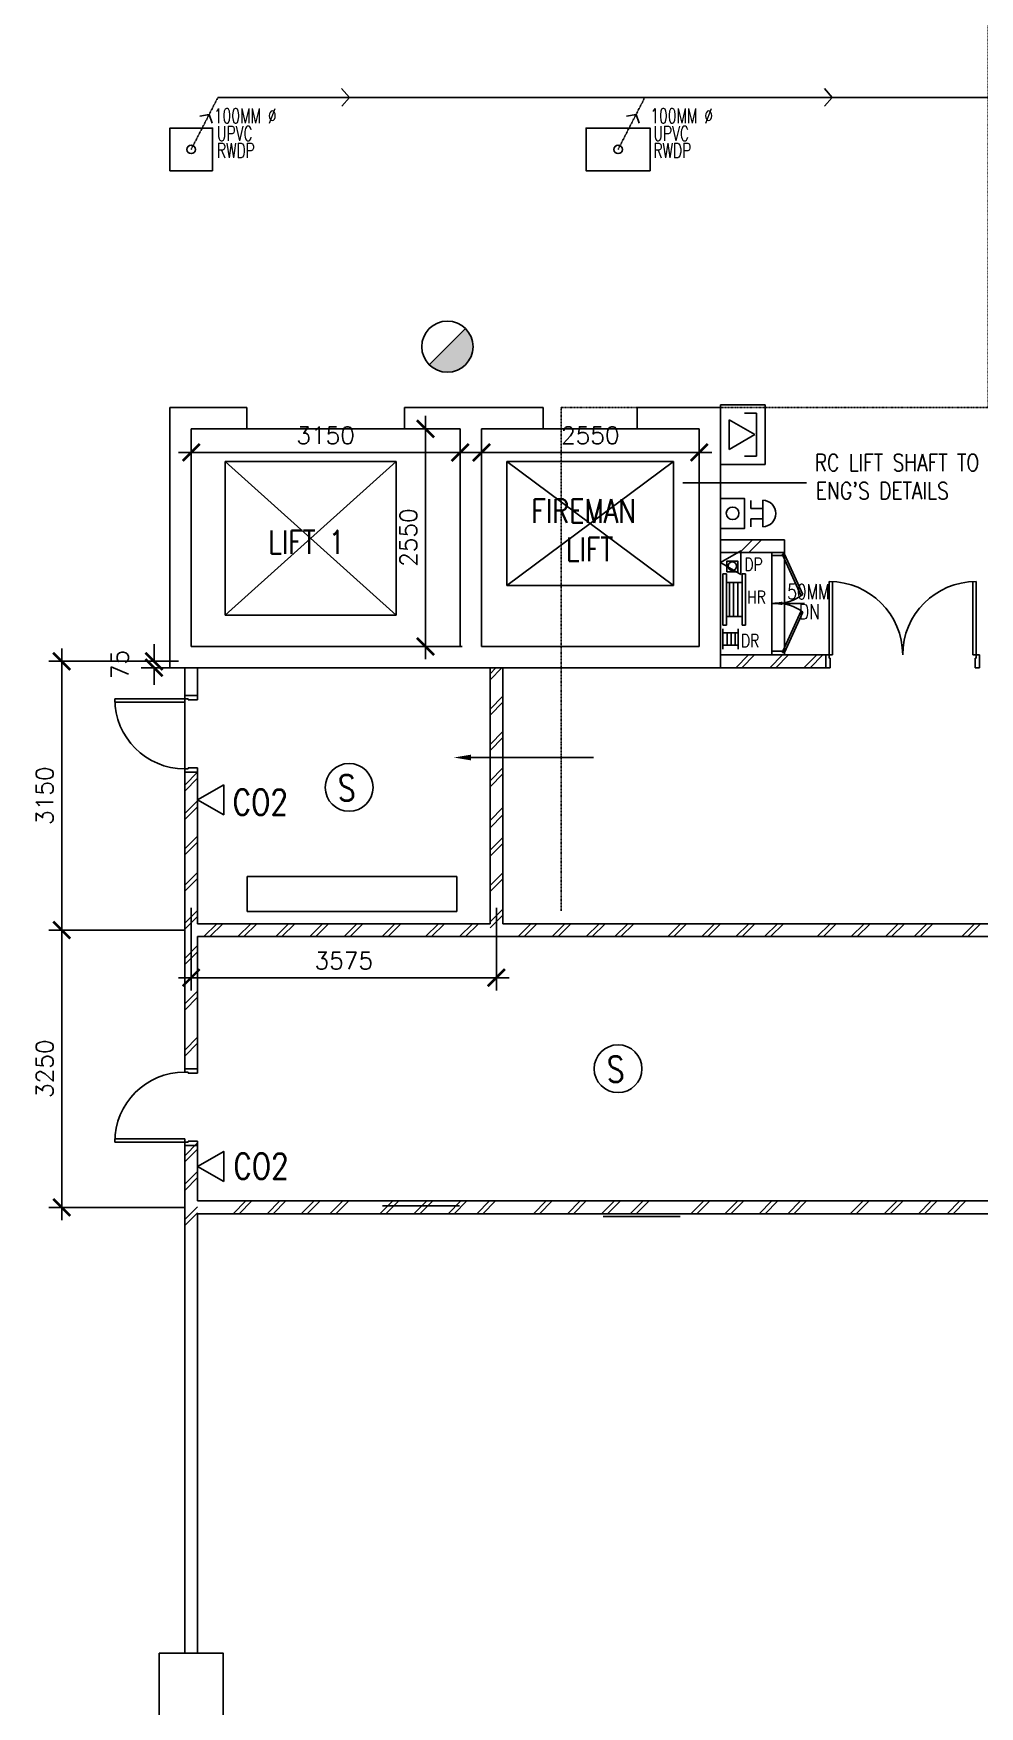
# Model space of a CAD drawing. Header units: feet. Extents: x 1407108 to 2957709, y -1501070 to -681589.
# Drawn here: x 1493370 to 1504450, y -802674 to -783066 of the extents above; entities that cross this region are included whole.
import ezdxf

# ---------------------------------------------------------------- set-up
doc = ezdxf.new("R2010")
doc.units = ezdxf.units.FT
doc.header["$LTSCALE"] = 13
doc.header["$MEASUREMENT"] = 0
for name, pattern in [('DASHDOT', [1, 0.5, -0.25, 0, -0.25]), ('DASHED', [0.75, 0.5, -0.25]), ('DIVIDE', [1.25, 0.5, -0.25, 0, -0.25, 0, -0.25])]:
    doc.linetypes.add(name, pattern=pattern)
doc.layers.get('0').update_dxf_attribs({"linetype": 'CONTINUOUS'})
for name, color, linetype in [('-EL', 10, 'CONTINUOUS'), ('-FF', 240, 'CONTINUOUS'), ('-HR', 4, 'CONTINUOUS'), ('AR', 7, 'CONTINUOUS'), ('COL', 3, 'CONTINUOUS'), ('DIM', 7, 'CONTINUOUS'), ('DOOR', 5, 'CONTINUOUS'), ('DR', 7, 'CONTINUOUS'), ('FIT', 5, 'CONTINUOUS'), ('FITT', 5, 'CONTINUOUS'), ('H', 1, 'CONTINUOUS'), ('hatch', 7, 'CONTINUOUS'), ('LINE', 7, 'CONTINUOUS'), ('PIPE', 5, 'DIVIDE'), ('RWDP', 145, 'CONTINUOUS'), ('T25', 7, 'CONTINUOUS'), ('TEX', 2, 'CONTINUOUS'), ('WALL', 2, 'CONTINUOUS'), ('WIN', 5, 'CONTINUOUS')]:
    doc.layers.add(name, color=color, linetype=linetype)
doc.styles.add('E', font='ROMANS.SHX', dxfattribs={"width": 0.9})
doc.styles.add('ROMANS', font='romans')
doc.styles.get("Standard").update_dxf_attribs({"font": 'ROMANS.SHX'})
doc.dimstyles.new('STANDARD$0', dxfattribs={"dimscale": 0, "dimtxt": 8, "dimasz": 6, "dimexe": 1, "dimexo": 1, "dimgap": 3, "dimtad": 1, "dimdec": 0, "dimlfac": -1, "dimrnd": 1, "dimzin": 0, "dimdsep": 46, "dimtxsty": 'Standard', "dimcen": 0, "dimclrd": 5, "dimclre": 250, "dimadec": 0, "dimazin": 0, "dimtfac": 1, "dimtdec": 4, "dimtofl": 0, "dimtmove": 0, "dimatfit": 3, "dimfxl": 1, "dimtolj": 1, "dimtzin": 0, "dimarcsym": 0})

# ---------------------------------------------------------------- blocks, each defined once
blk = doc.blocks.new('DR-900-B')
at = {"layer": 'DR'}
for p, q in [((0, 900), (-150, 900)), ((-150, 900), (-150, 860)), ((-150, 860), (-110, 860)), ((-110, 860), (-110, 850)), ((-110, 850), (0, 850)), ((0, 850), (0, 900)), ((-150, 40), (-970, 40)), ((-969, 80), (-150, 80)), ((-150, 80), (-150, 40)), ((-150, 40), (-110, 40)), ((-150, 0), (-150, 40)), ((0, 0), (-150, 0)), ((-110, 50), (0, 50)), ((-110, 40), (-110, 50)), ((0, 50), (0, 0))]:
    blk.add_line(p, q, dxfattribs=at)
blk.add_arc((-150, 40), 820, 90, 180, dxfattribs=at)
blk = doc.blocks.new('_ARCHTICK')
at = {"color": 0, "linetype": 'ByBlock', "const_width": 0.15}
blk.add_lwpolyline([(-0.5, -0.5), (0.5, 0.5)], dxfattribs=at)
blk = doc.blocks.new('*D258')
at = {"layer": 'DIM', "color": 7, "linetype": 'Continuous', "lineweight": -2, "transparency": 16777216}
for p, q in [((1495217, -793314), (1495217, -794282)), ((1498792, -793314), (1498792, -794282)), ((1495067, -794132), (1498942, -794132))]:
    blk.add_line(p, q, dxfattribs=at)
at = {"layer": 'DIM', "color": 7, "linetype": 'Continuous', "lineweight": -2, "transparency": 16777216, "xscale": 200, "yscale": 200, "zscale": 200, "rotation": 180}
blk.add_blockref('_ARCHTICK', (1495217, -794132), dxfattribs=at)
at = {"layer": 'DIM', "color": 7, "linetype": 'Continuous', "lineweight": -2, "transparency": 16777216, "xscale": 200, "yscale": 200, "zscale": 200}
blk.add_blockref('_ARCHTICK', (1498792, -794132), dxfattribs=at)
at = {"layer": 'DIM', "color": 7, "linetype": 'Continuous', "transparency": 16777216, "insert": (1497005, -793932), "char_height": 200, "attachment_point": 5, "style": 'ROMANS'}
blk.add_mtext('\\A1;3575', dxfattribs=at)
blk = doc.blocks.new('*D280')
at = {"layer": 'DIM', "color": 7, "linetype": 'Continuous', "lineweight": -2, "transparency": 16777216}
for p, q in [((1493701, -793724), (1493701, -790274)), ((1494817, -790424), (1493551, -790424)), ((1495142, -793574), (1493551, -793574))]:
    blk.add_line(p, q, dxfattribs=at)
at = {"layer": 'DIM', "color": 7, "linetype": 'Continuous', "lineweight": -2, "transparency": 16777216, "xscale": 200, "yscale": 200, "zscale": 200}
for p, rotation in [((1493701, -790424), 90), ((1493701, -793574), 270)]:
    blk.add_blockref('_ARCHTICK', p, dxfattribs=dict(at, rotation=rotation))
at = {"layer": 'DIM', "color": 7, "linetype": 'Continuous', "transparency": 16777216, "insert": (1493501, -791999), "char_height": 200, "attachment_point": 5, "rotation": 90, "style": 'ROMANS'}
blk.add_mtext('\\A1;3150', dxfattribs=at)
blk = doc.blocks.new('*D259')
at = {"layer": 'DIM', "color": 7, "linetype": 'Continuous', "lineweight": -2, "transparency": 16777216}
for p, q in [((1493701, -793424), (1493701, -796974)), ((1495142, -793574), (1493551, -793574)), ((1495142, -796824), (1493551, -796824))]:
    blk.add_line(p, q, dxfattribs=at)
at = {"layer": 'DIM', "color": 7, "linetype": 'Continuous', "lineweight": -2, "transparency": 16777216, "xscale": 200, "yscale": 200, "zscale": 200}
for p, rotation in [((1493701, -793574), 90), ((1493701, -796824), 270)]:
    blk.add_blockref('_ARCHTICK', p, dxfattribs=dict(at, rotation=rotation))
at = {"layer": 'DIM', "color": 7, "linetype": 'Continuous', "transparency": 16777216, "insert": (1493501, -795199), "char_height": 200, "attachment_point": 5, "rotation": 90, "style": 'ROMANS'}
blk.add_mtext('\\A1;3250', dxfattribs=at)
blk = doc.blocks.new('DR-1800-B')
at = {"layer": 'DR'}
for p, q in [((-50, 0), (0, 0)), ((0, 0), (0, -150)), ((-1800, 0), (-1800, -150)), ((-1750, 0), (-1800, 0)), ((-1800, -150), (-1760, -150)), ((-1760, -150), (-1760, -110)), ((-1760, -110), (-1750, -110)), ((-1760, -150), (-1760, -1010)), ((-1720, -150), (-1760, -150)), ((-1750, -110), (-1750, 0)), ((-1720, -1009), (-1720, -150)), ((-80, -1009), (-80, -150)), ((-80, -150), (-40, -150)), ((-50, -110), (-50, 0)), ((-40, -110), (-50, -110)), ((-40, -150), (-40, -110)), ((-40, -150), (-40, -1010)), ((0, -150), (-40, -150))]:
    blk.add_line(p, q, dxfattribs=at)
for centre, start, end in [((-1760, -150), 270, 0), ((-40, -150), 180.0001, 270)]:
    blk.add_arc(centre, 860, start, end, dxfattribs=at)
blk = doc.blocks.new('100FT')
at = {"layer": 'PIPE', "linetype": 'Continuous'}
blk.add_circle((0, 0), 50, dxfattribs=at)
blk = doc.blocks.new('A$C7CE3714C')
at = {"layer": 'FIT'}
blk.add_lwpolyline([(0, 0), (126, 0), (126, 126), (0, 126)], close=True, dxfattribs=at)
at = {"layer": 'FIT', "xscale": -1}
blk.add_blockref('100FT', (63, 66), dxfattribs=at)
blk = doc.blocks.new('*D641')
at = {"layer": 'FITT', "color": 7, "linetype": 'Continuous', "lineweight": -2, "transparency": 16777216}
for p, q in [((1494782, -790424), (1494782, -790224)), ((1495067, -790424), (1494632, -790424)), ((1495067, -790499), (1494632, -790499)), ((1494782, -790499), (1494782, -790699))]:
    blk.add_line(p, q, dxfattribs=at)
at = {"layer": 'FITT', "color": 7, "linetype": 'Continuous', "lineweight": -2, "transparency": 16777216, "xscale": 200, "yscale": 200, "zscale": 200}
for p, rotation in [((1494782, -790424), 270), ((1494782, -790499), 90)]:
    blk.add_blockref('_ARCHTICK', p, dxfattribs=dict(at, rotation=rotation))
at = {"layer": 'FITT', "color": 7, "linetype": 'Continuous', "transparency": 16777216, "insert": (1494382, -790462), "char_height": 200, "attachment_point": 5, "rotation": 90, "style": 'ROMANS'}
blk.add_mtext('\\A1;75', dxfattribs=at)
blk = doc.blocks.new('*D642')
at = {"layer": 'FITT', "color": 7, "linetype": 'Continuous', "lineweight": -2, "transparency": 16777216}
for p, q in [((1497962, -790400), (1497962, -787549)), ((1498042, -787699), (1497812, -787699)), ((1498392, -790250), (1497812, -790250))]:
    blk.add_line(p, q, dxfattribs=at)
at = {"layer": 'FITT', "color": 7, "linetype": 'Continuous', "lineweight": -2, "transparency": 16777216, "xscale": 200, "yscale": 200, "zscale": 200}
for p, rotation in [((1497962, -787699), 90), ((1497962, -790250), 270)]:
    blk.add_blockref('_ARCHTICK', p, dxfattribs=dict(at, rotation=rotation))
at = {"layer": 'FITT', "color": 7, "linetype": 'Continuous', "transparency": 16777216, "insert": (1497762, -788974), "char_height": 200, "attachment_point": 5, "rotation": 90, "style": 'ROMANS'}
blk.add_mtext('\\A1;2550', dxfattribs=at)
blk = doc.blocks.new('*D643')
at = {"layer": 'FITT', "color": 7, "linetype": 'Continuous', "lineweight": -2, "transparency": 16777216}
for p, q in [((1495217, -787850), (1495217, -788126)), ((1498367, -787850), (1498367, -788126)), ((1498517, -787976), (1495067, -787976))]:
    blk.add_line(p, q, dxfattribs=at)
at = {"layer": 'FITT', "color": 7, "linetype": 'Continuous', "lineweight": -2, "transparency": 16777216, "xscale": 200, "yscale": 200, "zscale": 200, "rotation": 180}
blk.add_blockref('_ARCHTICK', (1495217, -787976), dxfattribs=at)
at = {"layer": 'FITT', "color": 7, "linetype": 'Continuous', "lineweight": -2, "transparency": 16777216, "xscale": 200, "yscale": 200, "zscale": 200}
blk.add_blockref('_ARCHTICK', (1498367, -787976), dxfattribs=at)
at = {"layer": 'FITT', "color": 7, "linetype": 'Continuous', "transparency": 16777216, "insert": (1496792, -787776), "char_height": 200, "attachment_point": 5, "style": 'ROMANS'}
blk.add_mtext('\\A1;3150', dxfattribs=at)
blk = doc.blocks.new('*D644')
at = {"layer": 'FITT', "color": 7, "linetype": 'Continuous', "lineweight": -2, "transparency": 16777216}
for p, q in [((1498617, -787849), (1498617, -788126)), ((1501167, -787849), (1501167, -788126)), ((1498467, -787976), (1501317, -787976))]:
    blk.add_line(p, q, dxfattribs=at)
at = {"layer": 'FITT', "color": 7, "linetype": 'Continuous', "lineweight": -2, "transparency": 16777216, "xscale": 200, "yscale": 200, "zscale": 200, "rotation": 180}
blk.add_blockref('_ARCHTICK', (1498617, -787976), dxfattribs=at)
at = {"layer": 'FITT', "color": 7, "linetype": 'Continuous', "lineweight": -2, "transparency": 16777216, "xscale": 200, "yscale": 200, "zscale": 200}
blk.add_blockref('_ARCHTICK', (1501167, -787976), dxfattribs=at)
at = {"layer": 'FITT', "color": 7, "linetype": 'Continuous', "transparency": 16777216, "insert": (1499892, -787776), "char_height": 200, "attachment_point": 5, "style": 'ROMANS'}
blk.add_mtext('\\A1;2550', dxfattribs=at)
blk = doc.blocks.new('CO2')
at = {"layer": '-FF'}
blk.add_lwpolyline([(-306, -176), (-306, 176), (0, 0)], close=True, dxfattribs=at)
blk = doc.blocks.new('BREAK GLASS')
at = {"layer": '-FF'}
blk.add_lwpolyline([(-175, 281), (-175, 0), (175, 0), (175, 281)], close=True, dxfattribs=at)
blk.add_circle((2, 140), 73.3, dxfattribs=at)
blk = doc.blocks.new('ALARM BELL')
at = {"layer": '-FF'}
for p, q in [((-159, 140), (153, 140)), ((-156, 0), (-60, 0)), ((-60, 140), (-60, 0)), ((60, 140), (60, 0)), ((60, 0), (152, 0))]:
    blk.add_line(p, q, dxfattribs=at)
blk.add_arc((-3, 135), 156, 1.8551, 178.1449, dxfattribs=at)
blk = doc.blocks.new('FIREMAN INTERCOM')
at = {"layer": '-FF', "color": 3, "ltscale": 10}
for p, q in [((-350, 522), (350, 522)), ((-350, 0), (-350, 522)), ((350, 522), (350, 0)), ((350, 0), (-350, 0))]:
    blk.add_line(p, q, dxfattribs=at)
at = {"layer": '-FF', "ltscale": 10}
for p, q in [((-254, 281), (-254, 422)), ((-254, 422), (251, 422)), ((-1, 402), (-176, 100)), ((173, 100), (-1, 402)), ((251, 422), (251, 281)), ((-176, 100), (173, 100))]:
    blk.add_line(p, q, dxfattribs=at)
blk = doc.blocks.new('SMOKE DETECTOR')
at = {"layer": '-FF'}
blk.add_circle((0, 0), 280, dxfattribs=at)
at = {"layer": '-FF', "color": 3, "style": 'E', "width": 0.8}
blk.add_text('S', height=300, dxfattribs=at).set_placement((-132, -156))
blk = doc.blocks.new('SMOKE-HEAT DETECTOR')
at = {"layer": '-FF'}
blk.add_hatch(color=11, dxfattribs=at).paths.add_polyline_path([(300, 0, 0.198912), (212, 212), (-212, -212, 0.668179)])
at = {"layer": '-FF', "linetype": 'Continuous'}
blk.add_line((-212, -212), (212, 212), dxfattribs=at)
blk.add_circle((0, 0), 300, dxfattribs=at)

msp = doc.modelspace()

# ---------------------------------------------------------------- linework, layer by layer
at = {"layer": '-EL', "color": 0, "linetype": 'Continuous'}
msp.add_line((1498494.2, -791551.8), (1499927.6, -791551.8), dxfattribs=at)
msp.add_solid([(1498494.2, -791585.1), (1498494.2, -791518.5), (1498294.2, -791551.8)], dxfattribs=at)
at = {"layer": '-FF', "color": 0, "ltscale": 0.1}
for p, q in [((1495873.4, -792944.4), (1498330.1, -792944.4)), ((1495873.4, -793357.1), (1495873.4, -792944.4)), ((1498330.1, -792944.4), (1498330.1, -793357.1)), ((1498330.1, -793357.1), (1495873.4, -793357.1))]:
    msp.add_line(p, q, dxfattribs=at)
at = {"layer": '-HR', "color": 0}
for p, q in [((1501445.4, -789999.5), (1501445.4, -789399.5)), ((1501445.4, -789399.5), (1501485.4, -789399.5)), ((1501485.4, -789999.5), (1501485.4, -789399.5)), ((1501670.8, -789999.5), (1501670.8, -789399.5)), ((1501670.8, -789399.5), (1501710.8, -789399.5)), ((1501710.8, -789999.5), (1501710.8, -789399.5)), ((1501485.4, -789499.5), (1501670.8, -789499.5)), ((1501520.8, -789899.5), (1501520.8, -789499.5)), ((1501570.8, -789899.5), (1501570.8, -789499.5)), ((1501620.8, -789899.5), (1501620.8, -789499.5)), ((1501445.4, -789999.5), (1501485.4, -789999.5)), ((1501485.4, -789899.5), (1501670.8, -789899.5)), ((1501670.8, -789999.5), (1501710.8, -789999.5)), ((1501445.4, -790042.8), (1501445.4, -790282.8)), ((1501623.4, -790090.8), (1501445.4, -790090.8)), ((1501493.4, -790090.8), (1501493.4, -790234.8)), ((1501541.4, -790090.8), (1501541.4, -790234.8)), ((1501589.4, -790090.8), (1501589.4, -790234.8)), ((1501623.4, -790042.8), (1501623.4, -790282.8)), ((1501623.4, -790234.8), (1501445.4, -790234.8))]:
    msp.add_line(p, q, dxfattribs=at)
msp.add_lwpolyline([(1501655.5, -789405.4), (1501655.5, -789130.2), (1501417.2, -789267.8)], close=True, dxfattribs=at)
at = {"color": 0, "ltscale": 2}
for p, q in [((1495867.2, -787449.1), (1494967.2, -787449.1)), ((1494967.2, -787450.1), (1494967.2, -790499.1)), ((1495867.2, -787449.1), (1495867.2, -787699.1)), ((1497717.2, -787449.1), (1497717.2, -787699.1)), ((1498617.2, -787449.1), (1497717.2, -787449.1)), ((1499340.4, -787449.1), (1498617.2, -787449.1)), ((1499340.4, -787449.1), (1499340.4, -787699.1)), ((1500440.4, -787449.1), (1500440.4, -787698.8)), ((1501417.2, -787449.1), (1500440.4, -787449.1)), ((1501417.2, -787449.1), (1500492.2, -787449.1)), ((1501417.2, -787449.1), (1501417.2, -790499.1)), ((1501417.2, -790500.1), (1501417.2, -787449.1)), ((1495217.2, -787699.1), (1495217.2, -790249.1)), ((1495867.2, -787699.1), (1495217.2, -787699.1)), ((1498367.2, -787699.1), (1497717.2, -787699.1)), ((1498367.2, -790249.6), (1498367.2, -787700.1)), ((1498617.2, -787699.1), (1499340.4, -787699)), ((1498617.2, -790249.5), (1498617.2, -787700.1)), ((1500440.4, -787698.8), (1501167.2, -787698.7)), ((1501167.2, -790249.1), (1501167.2, -787698.7)), ((1495617.2, -788084.1), (1495617.2, -789884.1)), ((1497617.2, -788084.1), (1495617.2, -788084.1)), ((1497617.2, -789884.1), (1497617.2, -788084.1)), ((1498915.4, -788084.1), (1498915.4, -789534.1)), ((1500865.4, -788084.1), (1498915.4, -788084.1)), ((1500865.4, -789534.1), (1500865.4, -788084.1)), ((1498915.4, -789534.1), (1500865.4, -789534.1)), ((1495617.2, -789884.1), (1497617.2, -789884.1)), ((1495217.2, -790249.1), (1498367.2, -790249.6)), ((1498617.2, -790249.7), (1501167.2, -790249.1)), ((1494967.2, -790499.1), (1501417.2, -790500.1))]:
    msp.add_line(p, q, dxfattribs=at)
at = {"color": 0}
for p, q in [((1495867.2, -787699.1), (1497717.2, -787699.1)), ((1499340.4, -787699), (1500440.4, -787698.8)), ((1495617.2, -789884.1), (1497617.2, -788084.1)), ((1495617.2, -788084.1), (1497617.2, -789884.1)), ((1498915.4, -789534.1), (1500865.4, -788084.1)), ((1498915.4, -788084.1), (1500865.4, -789534.1))]:
    msp.add_line(p, q, dxfattribs=at)
at = {"layer": 'AR', "color": 0, "linetype": 'DASHDOT'}
msp.add_lwpolyline([(1499550.8, -793349.1), (1499550.8, -787449.1), (1504550.8, -787449.1), (1504550.8, -780749.2)], dxfattribs=at)
at = {"layer": 'COL', "color": 0}
for points in [[(1495467.2, -784674.1), (1494967.2, -784674.1), (1494967.2, -784174.1), (1495467.2, -784174.1)], [(1500592.2, -784674.1), (1499842.2, -784674.1), (1499842.2, -784174.1), (1500592.2, -784174.1)], [(1494842.2, -802049.1), (1495592.2, -802049.1), (1495592.2, -802799.1), (1494842.2, -802799.1)]]:
    msp.add_lwpolyline(points, close=True, dxfattribs=at)
at = {"layer": 'DOOR', "color": 0}
for p, q in [((1502017.2, -789144.1), (1502017.2, -789182.1)), ((1502142.2, -789182.1), (1502017.2, -789182.1)), ((1502167.2, -789169.1), (1502142.2, -789169.1)), ((1502142.2, -789169.1), (1502142.2, -789182.1)), ((1502146.3, -789182.9), (1502167.2, -789169.1)), ((1502146.3, -789182.9), (1502360.3, -789654.9)), ((1502167.2, -789144.1), (1502167.2, -789169.1)), ((1502167.2, -789169.1), (1502380.4, -789640)), ((1502146.3, -790305.2), (1502360.3, -789833.2)), ((1502167.2, -790319.1), (1502380.4, -789848.1)), ((1502142.2, -790306.1), (1502017.2, -790306.1)), ((1502017.2, -790344.1), (1502017.2, -790306.1)), ((1502142.2, -790319.1), (1502142.2, -790306.1)), ((1502167.2, -790319.1), (1502142.2, -790319.1)), ((1502146.3, -790305.2), (1502167.2, -790319.1)), ((1502167.2, -790344.1), (1502167.2, -790319.1))]:
    msp.add_line(p, q, dxfattribs=at)
for centre, start, end in [((1502073.5, -789246.7), 267.5509, 307.96545), ((1502073.5, -790241.5), 52.03455, 92.4491)]:
    msp.add_arc(centre, 499, start, end, dxfattribs=at)
at = {"layer": 'DR', "color": 0}
msp.add_line((1502017.2, -789745.2), (1502401.6, -789745.2), dxfattribs=at)
at = {"layer": 'H', "color": 0}
for p, q in [((1501745.7, -790349.1), (1501595.7, -790499.1)), ((1501816.4, -790349.1), (1501666.4, -790499.1)), ((1502143.7, -790349.1), (1501993.7, -790499.1)), ((1502214.4, -790349.1), (1502064.4, -790499.1)), ((1502544.5, -790349.1), (1502394.5, -790499.1)), ((1502615.2, -790349.1), (1502465.2, -790499.1)), ((1498717.2, -790569.5), (1498786.9, -790499.7)), ((1498717.2, -790640.2), (1498857.6, -790499.7)), ((1498717.2, -790983.4), (1498867.2, -790833.4)), ((1498717.2, -791054.1), (1498867.2, -790904.1)), ((1498717.2, -791397.3), (1498867.2, -791247.3)), ((1498717.2, -791468.1), (1498867.2, -791318.1)), ((1495142.2, -791874.1), (1495292.2, -791724.1)), ((1498717.2, -791823.3), (1498867.2, -791673.3)), ((1498717.2, -791894.1), (1498867.2, -791744.1)), ((1495142.2, -791944.8), (1495292.2, -791794.8)), ((1495142.2, -792208.4), (1495292.2, -792058.4)), ((1495142.2, -792279.1), (1495292.2, -792129.1)), ((1498717.2, -792288.7), (1498867.2, -792138.7)), ((1498717.2, -792374.3), (1498867.2, -792224.3)), ((1495142.2, -792622.3), (1495292.2, -792472.3)), ((1495142.2, -792693.1), (1495292.2, -792543.1)), ((1498717.2, -792637.9), (1498867.2, -792487.9)), ((1498717.2, -792708.6), (1498867.2, -792558.6)), ((1495142.2, -793048.3), (1495292.2, -792898.3)), ((1498717.2, -793051.8), (1498867.2, -792901.8)), ((1495142.2, -793119.1), (1495292.2, -792969.1)), ((1498717.2, -793122.5), (1498867.2, -792972.5)), ((1495142.2, -793492.7), (1495292.2, -793342.7)), ((1498717.2, -793477.8), (1498867.2, -793327.8)), ((1495142.2, -793563.4), (1495292.2, -793413.4)), ((1495516.9, -793499.1), (1495366.9, -793649.1)), ((1495587.6, -793499.1), (1495437.6, -793649.1)), ((1495914.9, -793499.1), (1495764.9, -793649.1)), ((1495985.6, -793499.1), (1495835.6, -793649.1)), ((1496358.7, -793499.1), (1496208.7, -793649.1)), ((1496429.4, -793499.1), (1496279.4, -793649.1)), ((1496756.7, -793499.1), (1496606.7, -793649.1)), ((1496827.4, -793499.1), (1496677.4, -793649.1)), ((1497157.6, -793499.1), (1497007.6, -793649.1)), ((1497228.3, -793499.1), (1497078.3, -793649.1)), ((1497603.1, -793499.1), (1497453.1, -793649.1)), ((1497673.8, -793499.1), (1497523.8, -793649.1)), ((1498112.4, -793499.1), (1497962.4, -793649.1)), ((1498183.1, -793499.1), (1498033.1, -793649.1)), ((1498510.4, -793499.1), (1498360.4, -793649.1)), ((1498581.1, -793499.1), (1498431.1, -793649.1)), ((1498717.2, -793548.5), (1498867.2, -793398.5)), ((1499195.7, -793499.1), (1499045.7, -793649.1)), ((1499266.4, -793499.1), (1499116.4, -793649.1)), ((1499593.7, -793499.1), (1499443.7, -793649.1)), ((1499664.4, -793499.1), (1499514.4, -793649.1)), ((1499994.5, -793499.1), (1499844.5, -793649.1)), ((1500065.2, -793499.1), (1499915.2, -793649.1)), ((1500329.7, -793499.1), (1500179.7, -793649.1)), ((1500400.4, -793499.1), (1500250.4, -793649.1)), ((1500949.4, -793499.1), (1500799.4, -793649.1)), ((1501020.1, -793499.1), (1500870.1, -793649.1)), ((1501347.4, -793499.1), (1501197.4, -793649.1)), ((1501418.1, -793499.1), (1501268.1, -793649.1)), ((1501748.2, -793499.1), (1501598.2, -793649.1)), ((1501818.9, -793499.1), (1501668.9, -793649.1)), ((1502083.4, -793499.1), (1501933.4, -793649.1)), ((1502154.1, -793499.1), (1502004.1, -793649.1)), ((1502700.6, -793499.1), (1502550.6, -793649.1)), ((1502771.3, -793499.1), (1502621.3, -793649.1)), ((1503098.6, -793499.1), (1502948.6, -793649.1)), ((1503169.3, -793499.1), (1503019.3, -793649.1)), ((1503499.4, -793499.1), (1503349.4, -793649.1)), ((1503570.1, -793499.1), (1503420.1, -793649.1)), ((1503834.6, -793499.1), (1503684.6, -793649.1)), ((1503905.3, -793499.1), (1503755.3, -793649.1)), ((1504392.2, -793499.1), (1504242.2, -793649.1)), ((1504462.9, -793499.1), (1504312.9, -793649.1)), ((1495142.2, -793906.6), (1495292.2, -793756.6)), ((1495142.2, -793977.3), (1495292.2, -793827.3)), ((1495142.2, -794440.3), (1495292.2, -794290.3)), ((1495142.2, -794511), (1495292.2, -794361)), ((1495142.2, -794980.4), (1495292.2, -794830.4)), ((1495142.2, -795051.1), (1495292.2, -794901.1)), ((1495142.2, -796219.4), (1495292.2, -796069.4)), ((1495142.2, -796290.1), (1495292.2, -796140.1)), ((1495142.2, -796553.7), (1495292.2, -796403.7)), ((1495142.2, -796624.4), (1495292.2, -796474.4)), ((1495142.2, -796967.6), (1495292.2, -796817.6)), ((1495857.6, -796749.1), (1495707.6, -796899.1)), ((1495928.3, -796749.1), (1495778.3, -796899.1)), ((1496255.6, -796749.1), (1496105.6, -796899.1)), ((1496326.3, -796749.1), (1496176.3, -796899.1)), ((1496656.4, -796749.1), (1496506.4, -796899.1)), ((1496727.2, -796749.1), (1496577.2, -796899.1)), ((1496991.6, -796749.1), (1496841.6, -796899.1)), ((1497062.3, -796749.1), (1496912.3, -796899.1)), ((1497577.4, -796749.1), (1497427.4, -796899.1)), ((1497648.1, -796749.1), (1497498.1, -796899.1)), ((1497975.4, -796749.1), (1497825.4, -796899.1)), ((1498046.1, -796749.1), (1497896.1, -796899.1)), ((1498376.2, -796749.1), (1498226.2, -796899.1)), ((1498446.9, -796749.1), (1498296.9, -796899.1)), ((1498711.4, -796749.1), (1498561.4, -796899.1)), ((1498782.1, -796749.1), (1498632.1, -796899.1)), ((1499375.3, -796749.1), (1499225.3, -796899.1)), ((1499446, -796749.1), (1499296, -796899.1)), ((1499773.3, -796749.1), (1499623.3, -796899.1)), ((1499844, -796749.1), (1499694, -796899.1)), ((1500174.1, -796749.1), (1500024.1, -796899.1)), ((1500244.8, -796749.1), (1500094.8, -796899.1)), ((1500509.3, -796749.1), (1500359.3, -796899.1)), ((1500580, -796749.1), (1500430, -796899.1)), ((1501220.2, -796749.1), (1501070.2, -796899.1)), ((1501291, -796749.1), (1501141, -796899.1)), ((1501618.2, -796749.1), (1501468.2, -796899.1)), ((1501689, -796749.1), (1501539, -796899.1)), ((1502019.1, -796749.1), (1501869.1, -796899.1)), ((1502089.8, -796749.1), (1501939.8, -796899.1)), ((1502354.2, -796749.1), (1502204.2, -796899.1)), ((1502425, -796749.1), (1502275, -796899.1)), ((1503086.1, -796749.1), (1502936.1, -796899.1)), ((1503156.8, -796749.1), (1503006.8, -796899.1)), ((1503484.1, -796749.1), (1503334.1, -796899.1)), ((1503554.8, -796749.1), (1503404.8, -796899.1)), ((1503884.9, -796749.1), (1503734.9, -796899.1)), ((1503955.6, -796749.1), (1503805.6, -796899.1)), ((1504220.1, -796749.1), (1504070.1, -796899.1)), ((1504290.8, -796749.1), (1504140.8, -796899.1)), ((1495142.2, -797038.3), (1495292.2, -796888.3))]:
    msp.add_line(p, q, dxfattribs=at)
at = {"layer": 'hatch', "color": 0}
for p, q in [((1501642.2, -789149.1), (1501792.2, -788999.1)), ((1501748.2, -789149.1), (1501898.2, -788999.1)), ((1502017.2, -790349.1), (1502017.2, -789182.1))]:
    msp.add_line(p, q, dxfattribs=at)
msp.add_solid([(1502142.2, -789724.3), (1502142.2, -789766), (1502017.2, -789745.2)], dxfattribs=at)
at = {"layer": 'LINE', "color": 0, "linetype": 'Continuous'}
msp.add_line((1500976.8, -788331.5), (1502424.1, -788331.5), dxfattribs=at)
msp.add_lwpolyline([(1495142.2, -790904.1), (1495142.2, -791684.1)], dxfattribs=at)
at = {"layer": 'RWDP', "color": 0, "linetype": 'DASHED'}
for p, q in [((1495217.2, -784424.1), (1495530.2, -783816.2)), ((1495530.2, -783816.2), (1510919.6, -783816.2)), ((1500217.2, -784424.1), (1500530.2, -783816.2))]:
    msp.add_line(p, q, dxfattribs=at)
at = {"layer": 'RWDP', "color": 0, "linetype": 'Continuous'}
for points in [[(1496980.2, -783918.3), (1497070.2, -783816.2), (1496978.5, -783709.8)], [(1502636, -783918.3), (1502726, -783816.2), (1502634.3, -783709.8)], [(1495463.2, -784117.9), (1495427.9, -784015), (1495317.6, -784036.5)], [(1500463.2, -784117.9), (1500427.9, -784015), (1500317.6, -784036.5)]]:
    msp.add_lwpolyline(points, dxfattribs=at)
for centre in [(1495217.2, -784424.1), (1500217.2, -784424.1)]:
    msp.add_circle(centre, 50, dxfattribs=at)
at = {"layer": 'WALL', "color": 0}
for p, q in [((1502167.2, -788999.1), (1501417.2, -788999.1)), ((1501417.2, -788999.1), (1502092.2, -788999.1)), ((1502167.2, -788999.1), (1502167.2, -789149.1)), ((1501417.2, -789149.1), (1502167.2, -789149.1)), ((1501867.2, -789149.1), (1501417.2, -789149.1)), ((1502017.2, -789149.1), (1502017.2, -789624.1)), ((1501417.2, -790349.1), (1502650.5, -790349.1)), ((1495142.2, -790824.1), (1495142.2, -790499.1)), ((1495292.2, -790824.1), (1495292.2, -790499.2)), ((1501417.2, -790499.1), (1502650.5, -790499.1)), ((1495142.2, -790699.1), (1495142.2, -790824.1)), ((1495292.2, -790699.1), (1495292.2, -790824.1)), ((1495142.2, -790824.1), (1495292.2, -790824.1)), ((1495142.2, -791724.1), (1495142.2, -795199.1)), ((1495292.2, -791724.1), (1495292.2, -793499.1)), ((1498717.2, -793499.1), (1495292.2, -793499.1)), ((1505142.2, -793499.1), (1498867.2, -793499.1)), ((1505142.2, -793649.1), (1495292.2, -793649.1)), ((1495292.2, -793649.1), (1495292.2, -795199.1)), ((1495142.2, -796099.1), (1495142.2, -797074.1)), ((1495292.2, -796099.1), (1495292.2, -796749.1)), ((1495142.2, -796349.1), (1495142.2, -796674.1)), ((1505142.2, -796749.1), (1495292.2, -796749.1)), ((1495142.2, -797038.3), (1495142.2, -800999.1)), ((1505142.2, -796899.1), (1495292.2, -796899.1)), ((1495292.2, -796899.1), (1495292.2, -797074.1)), ((1495292.2, -797074.1), (1495292.2, -800999.1)), ((1495142.2, -802049.1), (1495142.2, -798924.1)), ((1495292.2, -802049.1), (1495292.2, -798924.1)), ((1495142.2, -801899.1), (1495142.2, -802049.1)), ((1495292.2, -801899.1), (1495292.2, -802049.1))]:
    msp.add_line(p, q, dxfattribs=at)
at = {"layer": 'WALL', "color": 0, "linetype": 'Continuous'}
for p, q in [((1498717.2, -790499.1), (1498717.2, -793499.1)), ((1498867.2, -790499.7), (1498867.2, -793499.1))]:
    msp.add_line(p, q, dxfattribs=at)
at = {"layer": 'WALL', "color": 7, "linetype": 'Continuous'}
for p, q in [((1498358.2, -796806.9), (1497458.2, -796806.9)), ((1500943, -796929.9), (1500043, -796929.9)), ((1503404.8, -796899.1), (1502504.8, -796899.1))]:
    msp.add_line(p, q, dxfattribs=at)
at = {"layer": 'WIN', "color": 0}
msp.add_line((1502167.2, -788999.1), (1502167.2, -790349.1), dxfattribs=at)

# ---------------------------------------------------------------- block references
at = {"layer": '-FF', "color": 0}
msp.add_blockref('SMOKE-HEAT DETECTOR', (1498218.2, -786736.6), dxfattribs=at)
for name, p, rotation in [('FIREMAN INTERCOM', (1501417.2, -787768.1), 270), ('BREAK GLASS', (1501698.3, -788691.4), 90), ('ALARM BELL', (1501773.3, -788694.6), 270), ('CO2', (1495292.2, -792046.5), 180)]:
    msp.add_blockref(name, p, dxfattribs=dict(at, rotation=rotation))
at = {"layer": '-FF', "color": 0, "linetype": 'Continuous'}
for p in [(1497066.9, -791901.6), (1500217.2, -795199.1)]:
    msp.add_blockref('SMOKE DETECTOR', p, dxfattribs=at)
at = {"layer": '-FF', "color": 0, "xscale": -1}
msp.add_blockref('CO2', (1495292.2, -796343.5), dxfattribs=at)
at = {"layer": 'T25', "color": 0, "xscale": -1}
msp.add_blockref('A$C7CE3714C', (1501618.4, -789375.1), dxfattribs=at)
at = {"layer": 'WALL', "color": 0, "xscale": -1, "rotation": 180}
msp.add_blockref('DR-1800-B', (1504450.5, -790499.1), dxfattribs=at)
at = {"layer": 'WALL', "color": 0, "linetype": 'Continuous', "xscale": -1, "rotation": 180}
msp.add_blockref('DR-900-B', (1495292.2, -790824.1), dxfattribs=at)
at = {"layer": 'WALL', "color": 0, "linetype": 'Continuous'}
msp.add_blockref('DR-900-B', (1495292.2, -796099.1), dxfattribs=at)

# ---------------------------------------------------------------- texts
at = {"layer": '-FF', "color": 0, "style": 'ROMANS', "width": 0.8}
for p in [(1495702.7, -792224.9), (1495711.3, -796490.6)]:
    msp.add_text('CO2', height=300, dxfattribs=at).set_placement(p)
at = {"layer": '-HR', "color": 0, "style": 'ROMANS', "width": 0.8}
for s, p in [('DP', (1501695.1, -789363.2)), ('HR', (1501726.2, -789746.9)), ('DR', (1501655.4, -790257.8))]:
    msp.add_text(s, height=150, dxfattribs=at).set_placement(p)
at = {"color": 0, "ltscale": 10, "style": 'ROMANS', "width": 0.8}
for s, height, p in [('RC LIFT SHAFT TO ', 200, (1502520.3, -788195)), ("ENG'S DETAILS", 200, (1502534.5, -788524.9)), ('FIREMAN', 275, (1499201.7, -788799.8)), ('LIFT 1', 275, (1496119.7, -789165.2)), ('LIFT ', 275, (1499605.3, -789249.9))]:
    msp.add_text(s, height=height, dxfattribs=at).set_placement(p)
at = {"layer": 'RWDP', "color": 0, "style": 'ROMANS', "width": 0.7}
for s, p in [('100MM %%c', (1495482.8, -784115.6)), ('100MM %%c', (1500594.8, -784115.6)), ('UPVC ', (1495517.8, -784323.6)), ('UPVC ', (1500629.8, -784323.6)), ('RWDP', (1495517.8, -784522.6)), ('RWDP', (1500629.8, -784522.6))]:
    msp.add_text(s, height=170, dxfattribs=at).set_placement(p)
at = {"layer": 'TEX', "color": 0, "ltscale": 0.5, "style": 'ROMANS', "width": 0.75}
for s, p in [('50MM ', (1502198.7, -789696.3)), ('DN', (1502336.2, -789929.7))]:
    msp.add_text(s, height=175, dxfattribs=at).set_placement(p)

# ---------------------------------------------------------------- dimensions: what is measured, and where the dimension line sits
at = {"layer": 'DIM', "color": 0, "linetype": 'Continuous'}
for base, p2, picture, middle in [((1493701.4, -790424.1), (1494967.2, -790424.1), '*D280', (1493501.4, -791999.1)), ((1493701.4, -796824.1), (1495292.2, -796824.1), '*D259', (1493501.4, -795199.1))]:
    dim = msp.add_linear_dim(base=base, p1=(1495292.2, -793574.1), p2=p2, angle=90, dimstyle='STANDARD$0', override={"dimscale": 100, "dimtxt": 2, "dimasz": 2, "dimexe": 1.5, "dimexo": 1.5, "dimgap": 1, "dimtxsty": 'ROMANS', "dimblk": 'ARCHTICK', "dimdle": 1.5, "dimclrd": 7, "dimclre": 7, "dimclrt": 7, "dimtdec": 0, "dimtmove": 2}, dxfattribs=at)
    dim.commit()
    dim.dimension.update_dxf_attribs({"geometry": picture, "text_midpoint": middle})
dim = msp.add_linear_dim(base=(1498792.2, -794132.1), p1=(1495217.2, -793164.2), p2=(1498792.2, -793164.2), dimstyle='STANDARD$0', override={"dimscale": 100, "dimtxt": 2, "dimasz": 2, "dimexe": 1.5, "dimexo": 1.5, "dimgap": 1, "dimtxsty": 'ROMANS', "dimblk": 'ARCHTICK', "dimdle": 1.5, "dimclrd": 7, "dimclre": 7, "dimclrt": 7, "dimtdec": 0, "dimtmove": 2}, dxfattribs=at)
dim.commit()
dim.dimension.update_dxf_attribs({"geometry": '*D258', "text_midpoint": (1497004.7, -793932.1)})
at = {"layer": 'FITT', "color": 0, "linetype": 'Continuous'}
for base, p1, p2, picture, middle in [((1495217.2, -787976), (1498367.2, -787700.1), (1495217.2, -787700.1), '*D643', (1496792.2, -787776)), ((1501167.2, -787976), (1498617.2, -787699.1), (1501167.2, -787699.1), '*D644', (1499892.2, -787776))]:
    dim = msp.add_linear_dim(base=base, p1=p1, p2=p2, dimstyle='STANDARD$0', override={"dimscale": 100, "dimtxt": 2, "dimasz": 2, "dimexe": 1.5, "dimexo": 1.5, "dimgap": 1, "dimtxsty": 'ROMANS', "dimblk": 'ARCHTICK', "dimdle": 1.5, "dimclrd": 7, "dimclre": 7, "dimclrt": 7, "dimtdec": 0, "dimtmove": 2}, dxfattribs=at)
    dim.commit()
    dim.dimension.update_dxf_attribs({"geometry": picture, "text_midpoint": middle})
for base, p1, p2, picture, middle in [((1497961.8487, -787699.1053), (1498541.8842, -790249.5717), (1498191.8842, -787699.1053), '*D642', (1497761.8487, -788974.3385)), ((1494782.2, -790499.1), (1495217.2, -790424.1), (1495217.2, -790499.1), '*D641', (1494382.2, -790461.6))]:
    dim = msp.add_linear_dim(base=base, p1=p1, p2=p2, angle=90, dimstyle='STANDARD$0', override={"dimscale": 100, "dimtxt": 2, "dimasz": 2, "dimexe": 1.5, "dimexo": 1.5, "dimgap": 1, "dimtxsty": 'ROMANS', "dimblk": 'ARCHTICK', "dimdle": 1.5, "dimclrd": 7, "dimclre": 7, "dimclrt": 7, "dimtdec": 0, "dimtmove": 2}, dxfattribs=at)
    dim.commit()
    dim.dimension.update_dxf_attribs({"geometry": picture, "text_midpoint": middle})

doc.saveas('drawing.dxf')
